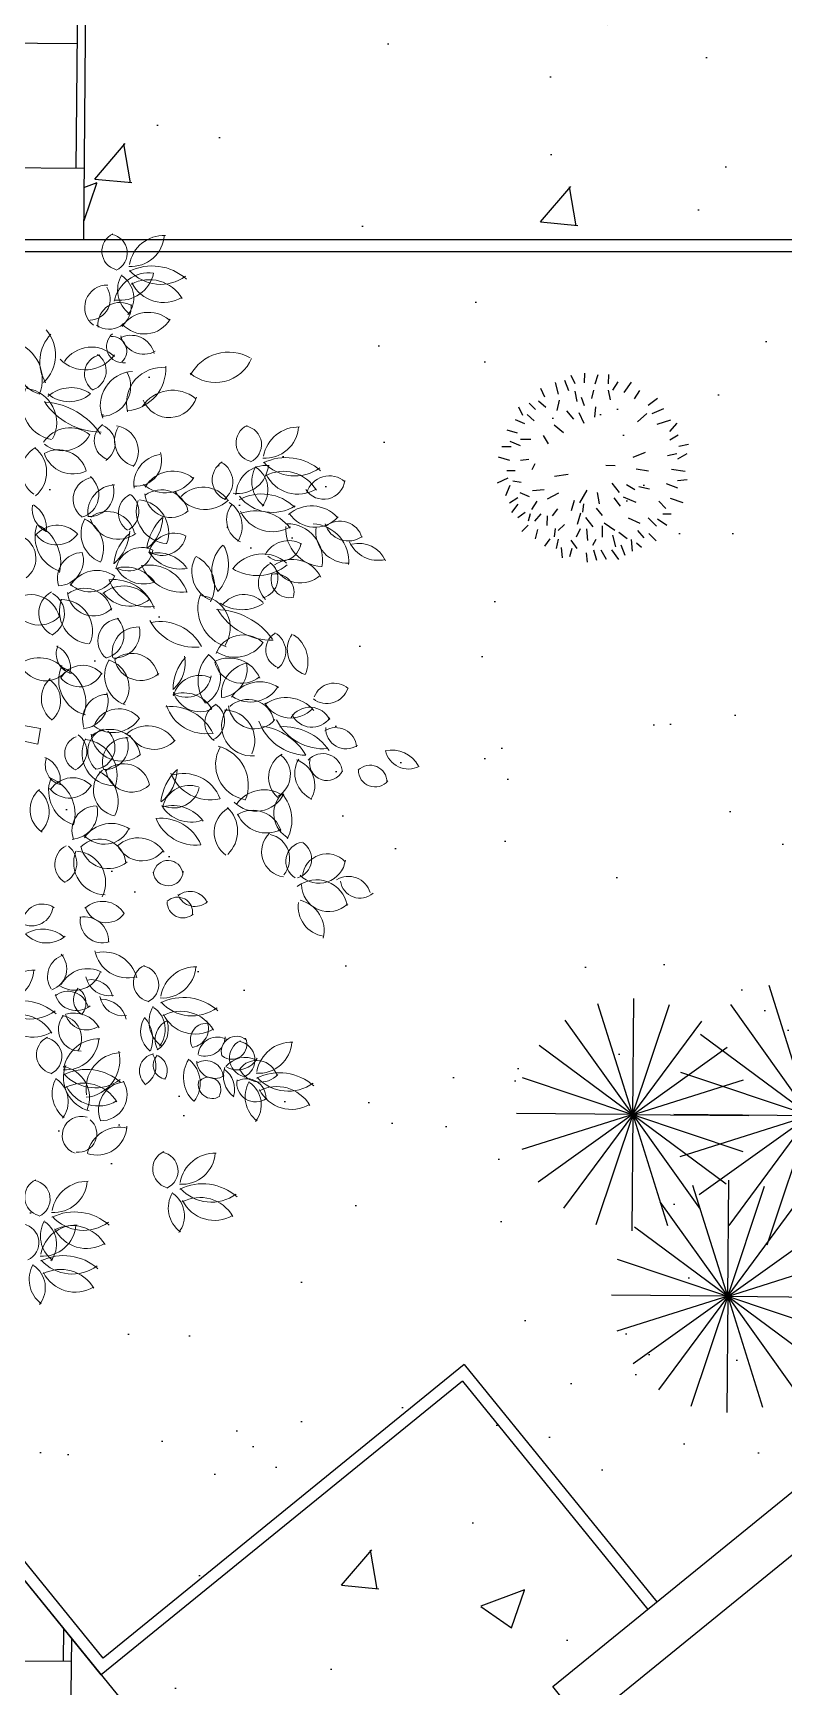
# Model space of a CAD drawing. Header units: millimetres. Extents: x 793 to 3159, y 750 to 2095.
# Drawn here: x 1237.74 to 1240.8, y 928.28 to 935.03 of the extents above; entities that cross this region are included whole.
import ezdxf

# ---------------------------------------------------------------- set-up
doc = ezdxf.new("R2010")
doc.units = ezdxf.units.MM
doc.linetypes.add('CENTER', pattern=[50.8, 31.75, -6.35, 6.35, -6.35])
doc.linetypes.add('CONTINUA', pattern=[0])
for name, color, linetype in [('A-MURO', 30, 'Continuous'), ('A-PISOS', 252, 'Continuous'), ('A-PROY', 252, 'Continuous'), ('A-VEGETACION', 65, 'Continuous'), ('POLIVALENTE$0$A-VEGETACION', 65, 'Continuous')]:
    doc.layers.add(name, color=color, linetype=linetype)
doc.layers.add('JUNTA DE AISLAMIENTO', color=7, linetype='Continuous', true_color=0x22d6dd)
doc.layers.add('JUNTA DE CONTROL', color=7, linetype='Continuous', true_color=0xf43e0b)
doc.styles.get("Standard").update_dxf_attribs({"font": 'arial.ttf'})
doc.linetypes.add('RAYACONTX', pattern='A,0.8,["X",Standard,S=0.08,R=0,X=0.025,Y=-0.04],0', length=0.8)
pattern_1 = [(38.034047, (-995.446, 276.85925), (-0.04112262, 0.97848569), [0, -0.77216, 0, -0.8636, 0, -0.8255]), (8.034047, (-995.446, 276.8592), (0.8856448, 1.4419677), [0, -0.41656, 0, -0.69596, 0, -0.2667]), (328.034047, (-996.0708, 276.8534), (1.58188923, 0.0176195), [0, -0.254, 0, -0.9144, 0, -1.1938]), (318.034047, (-996.0708, 276.8534), (1.5228908, 0.4600731), [0, -0.127, 0, -0.59944, 0, -0.6858])]
pattern_2 = [(50, (-2174.8441, -711.9263), (1.8218467, -0.1593909), [0.1905, -2.0955]), (355, (-2174.8441, -711.9263), (-0.3524342, 1.9105685), [0.1524, -1.6764058]), (100.451445, (-2174.6923, -711.9396), (1.4694125, 1.7511775), [0.1619001, -1.7809024]), (46.1842, (-2174.844, -711.4183), (2.7107904, -0.4204233), [0.28575, -3.14325]), (96.63556, (-2174.6182, -711.4533), (2.3740413, 2.4742612), [0.2428502, -2.671356]), (351.18415, (-2174.844, -711.4183), (2.3740413, 2.4742612), [0.2285997, -2.5145973]), (21, (-2174.5901, -711.5453), (1.5161439, -1.022652), [0.1905, -2.0955]), (326, (-2174.5901, -711.5453), (0.6180203, 1.8418797), [0.1524, -1.6764]), (71.451445, (-2174.4638, -711.6305), (2.1341642, 0.8192277), [0.1619001, -1.7808994]), (37.5, (-2174.8441, -711.9263), (0.03088603, 0.84555039), [0, -1.65608, 0, -1.7018, 0, -1.68275]), (7.5, (-2174.8441, -711.9263), (0.66819663, 1.00180575), [0, -0.97028, 0, -1.61798, 0, -0.64135]), (327.5, (-2175.4105, -711.9263), (1.35590595, -0.05728744), [0, -0.635, 0, -1.9812, 0, -2.6289]), (317.5, (-2175.6645, -711.9263), (1.4812918, 0.2542649), [0, -0.8255, 0, -1.31572, 0, -1.8669])]

# ---------------------------------------------------------------- blocks, each defined once
blk = doc.blocks.new('A$C15914C01')
at = {"layer": 'A-PISOS', "linetype": 'CONTINUA', "ltscale": 0.5}
h = blk.add_hatch(dxfattribs=at)
h.set_pattern_fill('AR-CONC', color=250, scale=0.01)
h.set_pattern_definition(pattern_2)
h.paths.add_polyline_path([(58.8168, -55.0099), (67.8168, -54.9319), (67.8168, -49.0608), (63.1867, -49.0607), (63.1868, -46.5117), (59.6118, -46.5116), (59.6117, -49.0616), (58.8168, -49.0616)])
h = blk.add_hatch(dxfattribs=at)
h.set_pattern_fill('AR-HBONE', color=250, scale=0.005, angle=45)
h.set_pattern_definition([(90, (-2174.8441, -711.9263), (-0.508, 0.508), [1.524, -0.508]), (180, (-2174.8441, -711.4183), (-0.508, 0.508), [1.524, -0.508])])
h.paths.add_polyline_path([(58.8168, -76.153), (58.395, -76.1608), (58.8168, -76.7013)])
h.paths.add_polyline_path([(58.8168, -73.153), (56.04, -73.1439), (58.395, -76.1608), (58.8168, -76.153)])
h.paths.add_polyline_path([(57.7825, -70.3922), (55.8168, -70.153), (55.8168, -72.8571), (56.04, -73.1439), (58.8168, -73.153), (58.8168, -71.7913)])
h.paths.add_polyline_path([(58.8168, -69.536), (58.8168, -67.153), (55.8168, -67.2682), (55.8168, -70.153), (57.7825, -70.3922)])
h.paths.add_polyline_path([(58.8168, -64.153), (55.8168, -64.153), (55.8168, -64.739), (57.0507, -66.2994), (55.8168, -67.2682), (58.8168, -67.153)])
h.paths.add_polyline_path([(58.8168, -60.7191), (56.679, -58.1343), (55.8168, -58.153), (55.8168, -61.153), (58.8168, -61.153)])
h.paths.add_polyline_path([(58.8168, -61.153), (55.8168, -61.153), (55.8168, -64.153), (58.8168, -64.153)])
h.paths.add_polyline_path([(58.8168, -52.153), (55.8168, -52.153), (55.8205, -55.0229), (58.8168, -55.0099)])
h.paths.add_polyline_path([(58.8168, -49.0615), (55.8168, -49.0615), (55.8168, -52.153), (58.8168, -52.153)])
h.paths.add_polyline_path([(56.679, -58.1343), (55.8168, -57.0918), (55.8168, -58.153)])
h = blk.add_hatch(dxfattribs=at)
h.set_pattern_fill('AR-CONC', color=250, scale=0.01)
h.set_pattern_definition(pattern_2)
h.paths.add_polyline_path([(58.8168, -69.536), (63.147, -65.9547), (59.7054, -61.7935), (61.1695, -60.5825), (60.4047, -59.6578), (58.9406, -60.8688), (58.8168, -60.7191)])
h.paths.add_polyline_path([(61.8247, -79.6084), (59.9396, -78.1399), (58.8187, -76.7013), (58.8168, -71.7002), (61.7103, -75.7055), (61.8135, -75.7842)])
at = {"layer": 'A-PISOS', "color": 250, "linetype": 'CONTINUA', "ltscale": 0.5}
for p, q in [((58.8168, -49.0616), (58.8168, -55.0099)), ((58.8168, -60.7191), (58.8168, -69.536))]:
    blk.add_line(p, q, dxfattribs=at)
blk = doc.blocks.new('XR-CONJUNTO$0$A$C458D45B7')
at = {"lineweight": 0, "extrusion": (-2.43104e-07, -5.45806e-06, 1)}
blk.add_lwpolyline([(0.1057, -1.746), (0.1681, -1.7494, -0.110183), (-0.0866, -0.95, -0.110183), (0.0225, -0.1181, 0.069274), (0.0548, -0.1083, -0.159056), (0.3751, -0.5382), (0.4313, -0.5098), (0.2694, -0.2414), (0.6188, -0.3643), (0.5483, -0.2962, -0.129481), (0.1024, -0.068, 0.184379), (0.1254, 0.0127), (0.8832, -0.1415), (0.8943, -0.0784), (0.1156, 0.0518, -0.487233), (0.1075, 0.0667, -0.157099), (0.4909, 0.4325), (0.4557, 0.4846), (0.2096, 0.2904), (0.2879, 0.6525), (0.2292, 0.5741, -0.1274), (0.063, 0.1098, -1.508538), (0.0487, 0.1166), (-0.0409, 1.3604), (-0.1014, 1.2588), (-0.0393, 0.4627, -0.187108), (-0.3498, 1.1361), (-0.3949, 1.1174), (-0.3356, 0.7801), (-0.586, 0.9428), (-0.6161, 0.9071, -0.222061), (-0.0345, 0.1193), (-0.0367, 0.1218), (-0.9935, 0.563), (-0.9683, 0.4373, -0.148996), (-0.7862, 0.3977), (-0.1177, 0.0214, -0.61159), (-0.1188, -0.006, -0.101655), (-1.381, -0.3864), (-1.4565, -0.4291), (-0.657, -0.3716, -0.12496), (-1.5382, -0.8654), (-1.5037, -0.924), (-0.968, -0.7054), (-1.2263, -1.1913), (-1.1801, -1.2004, -0.176723), (-0.0978, -0.0662, 0.164875), (-0.0374, -0.112, -0.122319), (-0.6656, -1.3725), (-0.6394, -1.3961), (-0.165, -0.7555, -0.101541), (-0.347, -1.7346), (-0.3067, -1.749), (-0.1198, -1.2235), (0.1057, -1.746)], format="xyb", close=True, dxfattribs=at)
at = {"lineweight": 0, "extrusion": (2.43104e-07, 5.45806e-06, -1)}
for centre, major_axis, start_param, end_param in [((1.2047, 1.8735), (0.0578, 0.0526, 0), 2.569534, 5.006064), ((1.153, 1.8655), (0.0521, -0.0572, 0), 4.051015, 6.582941), ((1.245, 1.9477), (0.0917, -0.1007, 0), -0.777492, 0.800951), ((1.3822, 1.7948), (0.0977, -0.1073, 0), 2.477681, 3.902549), ((1.3334, 1.6034), (0.156, 0.1421, 0), 4.983233, 6.17178), ((1.3151, 1.7162), (0.0909, 0.0828, 0), 2.943806, 4.400315), ((1.3213, 1.6411), (0.1073, 0.0977, 0), 4.075394, 5.568293), ((1.2007, 1.813), (0.1037, 0.0945, 0), 0.93843, 2.439379), ((1.1485, 1.6818), (0.0813, 0.074, 0), 6.042078, 7.680112), ((1.3664, 1.9112), (0.1269, 0.1155, 0), 1.666781, 3.133707), ((1.3223, 1.6016), (0.1055, -0.1158, 0), 3.38331, 4.908592), ((1.1499, 1.643), (0.0617, -0.0677, 0), 1.384738, 3.90545), ((1.0761, 1.677), (0.064, 0.0583, 0), 0.142939, 2.254521), ((1.3796, 1.8101), (0.0974, -0.107, 0), 0.190237, 1.841773), ((1.1583, 1.6449), (0.0609, -0.0669, 0), -0.950418, 1.336182), ((1.2034, 1.5741), (0.0607, -0.0666, 0), 2.180672, 4.465833), ((1.3207, 1.4939), (0.0968, 0.0882, 0), 4.468963, 6.135104), ((1.3021, 1.6577), (0.0817, -0.0897, 0), -0.311589, 1.576583), ((0.7305, 1.3462), (0.1061, -0.1165, 0), 4.17789, 5.832144), ((0.9098, 1.4071), (0.0922, 0.084, 0), 2.564354, 4.581363), ((1.0445, 1.4197), (0.1124, -0.1235, 0), 1.763492, 3.048606), ((0.7863, 1.4466), (0.1042, -0.1145, 0), -1.558089, -0.023624), ((1.2163, 1.4846), (0.0497, 0.0453, 0), 2.154095, 4.761131), ((1.1728, 1.4657), (0.0436, 0.0397, 0), 5.34712, 7.859851), ((1.25, 1.4337), (0.0652, -0.0716, 0), 3.353873, 5.207545), ((1.3013, 1.5509), (0.0718, 0.0654, 0), 1.80201, 3.64249), ((1.0623, 1.533), (0.1074, 0.0978, 0), 1.343784, 3.09522), ((1.0885, 1.3478), (0.0896, -0.0984, 0), 2.894701, 4.651743), ((1.1401, 1.3718), (0.0592, 0.0539, 0), 2.883799, 5.216128), ((1.0667, 1.3837), (0.0606, 0.0551, 0), 6.049447, 8.223314), ((1.5934, 1.501), (0.1183, 0.1077, 0), 1.123877, 3.002143), ((1.6493, 1.2899), (0.1299, 0.1183, 0), 4.360495, 5.965464), ((1.264, 1.2447), (0.093, -0.1021, 0), 1.914643, 3.826952), ((1.1267, 1.3204), (0.0823, -0.0904, 0), -1.350697, 0.677345), ((1.3773, 1.2548), (0.1071, 0.0976, 0), 3.627143, 5.564226), ((1.2205, 1.3933), (0.1266, 0.1153, 0), 0.666936, 2.208248), ((0.9544, 1.2463), (0.1089, 0.0991, 0), 2.493376, 4.396862), ((0.8083, 1.1701), (0.0944, -0.1037, 0), 4.007914, 5.933263), ((1.0067, 1.1728), (0.1048, 0.0954, 0), 4.716479, 6.042626), ((0.9976, 1.3915), (0.0994, 0.0906, 0), 1.606077, 3.000648), ((1.4218, 1.1595), (0.1096, 0.0998, 0), 4.447218, 6.124093), ((1.126, 1.4092), (0.1849, -0.2031, 0), 0.724844, 1.720325), ((0.8824, 0.9572), (0.2007, -0.2203, 0), 3.951237, 4.849497), ((1.4067, 1.3114), (0.0854, 0.0778, 0), 1.013458, 3.478607), ((1.0044, 1.0208), (0.0958, 0.0872, 0), 4.447811, 6.117663), ((1.1831, 1.0996), (0.0543, -0.0596, 0), 1.053155, 3.251216), ((1.1076, 1.0867), (0.0591, 0.0538, 0), 5.835663, 8.030113), ((1.2949, 1.1015), (0.0809, 0.0737, 0), 2.615368, 4.390992), ((1.1796, 1.057), (0.0767, 0.0698, 0), 5.582465, 7.669786), ((1.7599, 1.0963), (0.0578, 0.0526, 0), 2.569534, 5.006064), ((1.7082, 1.0883), (0.0521, -0.0572, 0), 4.051015, 6.582941), ((1.8002, 1.1705), (0.0917, -0.1007, 0), -0.777492, 0.800951), ((1.9374, 1.0176), (0.0977, -0.1073, 0), 2.477681, 3.902549), ((0.9742, 1.1809), (0.0917, 0.0835, 0), 1.215767, 2.960129), ((0.9191, 0.9718), (0.0753, -0.0827, 0), 1.313815, 3.349576), ((0.7825, 0.9675), (0.0853, -0.0936, 0), 4.544935, 6.312543), ((0.9566, 0.9403), (0.0806, -0.0885, 0), 3.370813, 5.157583), ((1.0156, 1.0868), (0.0921, 0.0838, 0), 1.841381, 3.51856), ((1.3902, 0.9219), (0.092, 0.0838, 0), 3.755875, 5.297094), ((1.2736, 1.0193), (0.0776, 0.0706, 0), 0.406359, 2.386168), ((1.672, 0.944), (0.0638, 0.0581, 0), 2.666489, 4.89175), ((1.5789, 0.9353), (0.0672, 0.0612, 0), 5.948182, 7.930883), ((1.8885, 0.8262), (0.156, 0.1421, 0), 4.983233, 6.17178), ((1.9216, 1.134), (0.1269, 0.1155, 0), 1.666781, 3.133707), ((1.1085, 0.8596), (0.0605, -0.0665, 0), 1.397227, 3.718561), ((1.0273, 0.8777), (0.0708, 0.0645, 0), 6.13543, 8.311571), ((1.3947, 1.027), (0.0932, -0.1024, 0), -0.25807, 1.453854), ((1.4262, 0.848), (0.0876, -0.0961, 0), 2.814409, 4.565511), ((1.6894, 1.0137), (0.0927, 0.0844, 0), 0.799218, 2.447222), ((1.8061, 0.8808), (0.0831, -0.0913, 0), 2.334246, 3.973514), ((1.8703, 0.939), (0.0909, 0.0828, 0), 2.943806, 4.400315), ((1.7037, 0.9046), (0.0813, 0.074, 0), 6.042078, 7.680112), ((1.8775, 0.8244), (0.1055, -0.1158, 0), 3.38331, 4.908592), ((1.9348, 1.0329), (0.0974, -0.107, 0), 0.190237, 1.841773), ((2.0405, 0.9558), (0.0587, -0.0645, 0), -0.724942, 1.726058), ((2.0648, 0.8685), (0.071, 0.0646, 0), 4.151426, 6.168286), ((1.1927, 0.8056), (0.0766, -0.0842, 0), 2.169655, 3.836341), ((1.083, 0.891), (0.0687, -0.0755, 0), -1.14803, 0.774852), ((1.2873, 0.805), (0.0618, 0.0563, 0), 2.887633, 4.992149), ((1.1995, 0.8106), (0.0592, -0.065, 0), 4.536575, 6.457466), ((1.4175, 0.8946), (0.0717, -0.0787, 0), 0.005641, 2.204362), ((1.3802, 0.7905), (0.0819, 0.0746, 0), 4.800278, 6.787688), ((1.5569, 0.9599), (0.1017, 0.0926, 0), 1.53285, 3.394624), ((1.5489, 0.7897), (0.0916, 0.0834, 0), 4.639012, 6.391459), ((1.7909, 0.6955), (0.1422, 0.1295, 0), 4.938646, 6.213219), ((0.9534, 0.8183), (0.0686, -0.0753, 0), 1.181124, 2.464126), ((0.8007, 0.7407), (0.0738, -0.081, 0), 4.41164, 5.590802), ((1.1603, 0.6968), (0.0837, 0.0762, 0), 4.801306, 6.789719), ((1.4108, 0.8151), (0.0902, -0.0991, 0), 0.806193, 2.626396), ((1.2759, 0.7256), (0.0902, -0.0991, 0), 3.977608, 5.798449), ((1.7473, 0.7824), (0.0749, 0.0682, 0), 2.758287, 4.551845), ((1.5937, 0.7543), (0.0858, 0.0782, 0), 6.016735, 7.583178), ((1.8321, 0.9856), (0.1277, 0.1163, 0), 1.736283, 3.202468), ((1.7659, 0.6448), (0.1288, 0.1173, 0), 5.061729, 6.377885), ((1.8322, 0.877), (0.0963, -0.1058, 0), 0.185746, 1.870263), ((1.9932, 0.6983), (0.0961, -0.1055, 0), 3.150996, 4.716777), ((1.0128, 0.7058), (0.1097, 0.0999, 0), 2.621006, 4.188153), ((0.9555, 0.6379), (0.0846, 0.077, 0), 4.543425, 6.229143), ((0.7976, 0.5988), (0.1163, -0.1277, 0), 4.342379, 5.681106), ((1.1767, 0.7201), (0.084, -0.0923, 0), 1.118017, 2.804838), ((1.0123, 0.6583), (0.089, -0.0977, 0), 4.294454, 5.876201), ((1.2035, 0.8172), (0.0808, -0.0887, 0), 0.092923, 1.977664), ((1.541, 0.6301), (0.1501, -0.1649, 0), 2.46149, 3.089068), ((1.2241, 0.7888), (0.1083, -0.1189, 0), -0.839842, 0.076229), ((2.0436, 0.7493), (0.1051, -0.1154, 0), 0.784975, 2.34939), ((1.895, 0.6229), (0.1068, 0.0972, 0), 5.428094, 7.228134), ((2.0064, 0.8809), (0.0937, 0.0854, 0), 1.46165, 3.280739), ((1.9916, 0.6138), (0.1043, -0.1145, 0), 3.932876, 5.51985), ((2.1397, 0.7382), (0.0871, -0.0957, 0), 0.673365, 2.436248), ((2.1421, 0.7965), (0.0656, -0.072, 0), 0.099805, 2.010463), ((2.1109, 0.6877), (0.0621, -0.0682, 0), 3.181514, 5.162167), ((0.7697, 0.6152), (0.0667, -0.0732, 0), 4.451717, 6.378593), ((0.9514, 0.7771), (0.0779, 0.0709, 0), 1.330154, 3.178298), ((1.3643, 0.5848), (0.1194, -0.1311, 0), 2.37923, 3.193648), ((1.061, 0.7395), (0.128, -0.1405, 0), -0.784182, 0.00199), ((1.4333, 0.6173), (0.0792, 0.0721, 0), 4.133492, 5.913453), ((1.3835, 0.7314), (0.0727, 0.0663, 0), 0.919137, 2.878591), ((1.7353, 0.573), (0.0996, -0.1093, 0), 1.696285, 3.096425), ((1.4938, 0.597), (0.1088, -0.1195, 0), -1.343022, -0.102244), ((1.9006, 0.5896), (0.0803, 0.0731, 0), 4.360409, 5.96059), ((1.8685, 0.697), (0.0551, -0.0606, 0), -0.732342, 1.438682), ((2.2645, 0.7491), (0.086, -0.0945, 0), 0.49687, 1.882198), ((2.1878, 0.572), (0.0873, 0.0795, 0), 5.195254, 6.607348), ((1.0619, 0.538), (0.0771, 0.0702, 0), 3.578431, 5.411906), ((0.9566, 0.6106), (0.0784, 0.0714, 0), 0.436241, 2.259906), ((1.3008, 0.5586), (0.0784, 0.0714, 0), 4.101275, 5.885898), ((1.2466, 0.6694), (0.0679, -0.0745, 0), -0.680065, 1.231452), ((1.4562, 0.728), (0.1107, 0.1008, 0), 2.096157, 3.293233), ((1.3665, 0.4977), (0.0986, -0.1083, 0), 3.64898, 4.819134), ((1.632, 0.5695), (0.0934, 0.085, 0), 2.670249, 4.371423), ((1.466, 0.5092), (0.0985, 0.0897, 0), 5.897661, 7.518178), ((1.7945, 0.4948), (0.1, -0.1098, 0), 2.927447, 4.595886), ((1.7767, 0.5428), (0.0601, 0.0547, 0), 6.07195, 8.333963), ((1.9175, 0.4935), (0.0864, -0.0949, 0), 3.269555, 4.993185), ((1.088, 0.5957), (0.0844, 0.0768, 0), 1.169358, 3.071745), ((1.1197, 0.4426), (0.0853, -0.0936, 0), 2.842397, 4.486074), ((1.1863, 0.3544), (0.1203, -0.1321, 0), 3.77634, 5.096511), ((1.2348, 0.4358), (0.1098, 0.1, 0), 5.169368, 6.378412), ((1.3079, 0.64), (0.0836, -0.0918, 0), 0.349385, 1.792287), ((1.464, 0.6612), (0.1312, 0.1195, 0), 2.177072, 3.48534), ((1.3334, 0.431), (0.1199, 0.1092, 0), 5.273956, 6.694812), ((1.7713, 0.7471), (0.1424, 0.1297, 0), 1.613061, 2.85523), ((1.8678, 0.5245), (0.0662, 0.0603, 0), 3.038614, 4.984341), ((1.9049, 0.5403), (0.0506, -0.0555, 0), 0.487336, 2.659089), ((1.8486, 0.4869), (0.0508, -0.0558, 0), 3.712422, 5.67171), ((1.949, 0.6437), (0.0794, -0.0872, 0), -0.015353, 1.86175), ((0.8499, 0.3477), (0.0893, 0.0814, 0), 4.677287, 6.768745), ((0.9807, 0.3937), (0.0663, -0.0728, 0), 1.151836, 3.380423), ((0.8908, 0.3895), (0.0716, 0.0652, 0), 5.958243, 8.074739), ((1.1049, 0.4906), (0.0793, 0.0722, 0), 1.533613, 3.760744), ((1.0697, 0.3839), (0.0756, -0.083, 0), 3.217275, 5.232157), ((1.2286, 0.3762), (0.0968, 0.0882, 0), 4.743456, 6.397223), ((1.2521, 0.5565), (0.0977, 0.089, 0), 1.621032, 3.240103), ((1.3275, 0.5924), (0.1258, 0.1146, 0), 2.147165, 3.513976), ((1.6951, 0.4196), (0.1098, -0.1206, 0), 1.02251, 2.655312), ((1.7204, 0.3656), (0.0819, 0.0746, 0), 4.52524, 6.227149), ((0.8831, 0.4602), (0.0782, -0.0859, 0), -0.072116, 2.100473), ((1.1017, 0.4035), (0.0999, 0.091, 0), 2.417589, 4.240237), ((0.975, 0.3218), (0.0943, 0.0859, 0), 5.432363, 7.442825), ((1.5334, 0.3392), (0.0887, -0.0974, 0), 3.932198, 6.037993), ((1.6034, 0.1235), (0.2151, 0.1959, 0), 5.465833, 6.388216), ((1.8324, 0.5474), (0.1895, 0.1725, 0), 2.274403, 3.341796), ((1.7114, 0.5766), (0.1199, 0.1092, 0), 1.728261, 2.878998), ((1.2161, 0.2832), (0.0673, 0.0612, 0), 2.962339, 5.371728), ((1.1335, 0.306), (0.0721, 0.0656, 0), 6.233027, 8.310845), ((1.2881, 0.2359), (0.0702, -0.0771, 0), 2.086658, 3.920651), ((1.193, 0.3155), (0.0695, -0.0763, 0), -1.080273, 0.780013), ((1.5187, 0.4684), (0.1407, -0.1545, 0), 0.640677, 1.802056), ((1.3814, 0.1749), (0.139, 0.1266, 0), 5.240357, 6.537285), ((1.7193, 0.1934), (0.0877, 0.0798, 0), 4.231785, 6.165473), ((1.6841, 0.3589), (0.1027, 0.0935, 0), 1.321927, 2.871663), ((1.8882, 0.2529), (0.0574, 0.0522, 0), 2.659984, 4.886166), ((1.8046, 0.2444), (0.0651, 0.0593, 0), 5.956365, 7.910978), ((2.0071, 0.2546), (0.073, -0.0801, 0), 1.067899, 2.92199), ((1.8529, 0.2045), (0.0881, -0.0968, 0), 4.451396, 5.845093), ((0.8875, 0.0763), (0.0906, -0.0995, 0), 3.208281, 4.799812), ((1.0376, 0.2277), (0.061, 0.0555, 0), 2.56328, 4.27584), ((0.9174, 0.1696), (0.0717, 0.0653, 0), 5.868543, 7.246202), ((1.2777, 0.1403), (0.0836, -0.0918, 0), 1.05786, 2.852332), ((1.1395, 0.0928), (0.0847, 0.0772, 0), 5.715564, 7.653398), ((1.2653, 0.1224), (0.081, 0.0738, 0), 4.745986, 6.818095), ((1.3006, 0.2313), (0.081, 0.0737, 0), 1.566682, 3.632794), ((1.6198, 0.0907), (0.1252, -0.1375, 0), 2.280882, 3.058707), ((1.3423, 0.1923), (0.1035, 0.0943, 0), 0.520555, 1.572296), ((1.6872, 0.1238), (0.1023, -0.1123, 0), 1.657783, 3.088171), ((1.5085, 0.1335), (0.0877, 0.0799, 0), 6.067834, 8.045041), ((1.6639, 0.0822), (0.0907, -0.0996, 0), 3.428976, 5.043905), ((0.9113, 0.2286), (0.0826, 0.0753, 0), 1.505724, 3.50646), ((1.114, 0.1223), (0.1092, 0.0994, 0), 2.564545, 4.284212), ((0.9211, 0.028), (0.116, 0.1056, 0), 5.777895, 7.358046), ((1.0515, 0.1937), (0.0742, 0.0675, 0), 1.202907, 3.195018), ((1.0653, 0.0787), (0.0761, 0.0693, 0), 4.390858, 6.307193), ((1.4867, 0.1575), (0.0691, -0.0759, 0), -0.69434, 1.265921), ((1.5428, 0.035), (0.074, -0.0812, 0), 2.549086, 4.298299), ((1.7132, 0.227), (0.076, -0.0835, 0), 0.028742, 2.061808), ((1.7609, 0.0696), (0.0958, 0.0873, 0), 3.773279, 5.238917), ((1.6186, 0.1711), (0.0865, 0.0788, 0), 0.496987, 2.185336), ((1.0061, 0.0455), (0.0741, -0.0813, 0), 1.382971, 3.131901), ((0.8706, 0.0349), (0.0772, 0.0703, 0), 6.063501, 7.880105), ((1.0551, 0.0354), (0.0842, 0.0767, 0), 0.426936, 2.193481), ((1.4792, -0.0603), (0.0897, -0.0984, 0), 3.52824, 4.904396), ((1.5428, 0.1079), (0.0824, 0.0751, 0), 1.848943, 3.581152), ((1.7894, -0.0171), (0.0929, -0.102, 0), 2.877066, 4.459805), ((1.7491, 0.1705), (0.0979, 0.0892, 0), 1.28174, 2.88803), ((1.8968, -0.0911), (0.1001, -0.1099, 0), 3.256708, 4.738799), ((2.0615, 0.1253), (0.061, -0.0669, 0), -0.518451, 1.382328), ((2.0917, 0.0318), (0.0638, 0.0581, 0), 4.23997, 6.17382), ((1.1683, -0.0388), (0.076, 0.0692, 0), 3.547046, 5.406033), ((1.2143, -0.1026), (0.0802, 0.073, 0), 4.235733, 6.327879), ((1.4251, -0.1752), (0.1293, -0.1419, 0), 3.772047, 5.013684), ((1.5677, 0.0768), (0.1144, -0.1256, 0), 0.568993, 1.974998), ((1.6504, -0.0484), (0.0635, 0.0578, 0), 2.884053, 4.963442), ((1.5628, -0.042), (0.0613, 0.0558, 0), 6.014393, 8.125504), ((1.757, -0.0586), (0.0915, 0.0833, 0), 2.215722, 4.462887), ((1.645, -0.1202), (0.0839, -0.0921, 0), 3.876593, 5.891738), ((1.7677, 0.0361), (0.0726, -0.0797, 0), -0.136696, 2.171298), ((1.7409, -0.0601), (0.0804, 0.0732, 0), 4.693667, 6.792912), ((1.9147, 0.0973), (0.0829, -0.091, 0), -0.068111, 1.76351), ((1.9938, -0.0721), (0.0613, -0.0673, 0), 2.873091, 4.978991), ((1.1895, 0.0349), (0.0855, -0.0939, 0), -0.278734, 1.37918), ((1.3332, -0.1909), (0.0947, 0.0862, 0), 4.69751, 6.460587), ((1.9848, 0.0357), (0.1576, 0.1435, 0), 2.336955, 3.515873), ((1.7667, -0.306), (0.1835, 0.1671, 0), 5.585592, 6.477293), ((2.0481, 0.0637), (0.144, -0.1582, 0), 0.643081, 1.840023), ((1.8872, -0.2906), (0.1545, -0.1697, 0), 3.813215, 4.826803), ((2.0017, 0.0257), (0.0654, 0.0596, 0), 1.333269, 3.450252), ((2.1007, -0.148), (0.0571, -0.0627, 0), 3.314505, 5.359234), ((2.1423, -0.0658), (0.062, 0.0565, 0), 1.726458, 3.911006), ((1.067, -0.178), (0.0541, 0.0492, 0), 2.68322, 5.063205), ((1.0009, -0.1711), (0.0613, 0.0558, 0), 6.051792, 8.118656), ((1.1962, -0.1774), (0.0971, 0.0884, 0), 2.300818, 4.341939), ((1.0615, -0.2672), (0.099, -0.1087, 0), 3.994279, 5.774751), ((1.1835, -0.1681), (0.0708, 0.0645, 0), 2.999749, 5.104731), ((1.2249, -0.0831), (0.0927, 0.0845, 0), 1.629632, 3.754582), ((1.1794, -0.2041), (0.0843, -0.0926, 0), 3.23424, 5.252568), ((1.1094, -0.1535), (0.0662, 0.0602, 0), 6.175407, 8.492855), ((1.2458, -0.2104), (0.0657, -0.0721, 0), 1.984045, 3.950075), ((1.1573, -0.1474), (0.0709, 0.0646, 0), 0.342552, 2.363011), ((1.3583, -0.0424), (0.0861, 0.0784, 0), 1.479157, 3.339545), ((0.9981, -0.226), (0.0616, 0.0561, 0), 2.469047, 4.222675), ((0.879, -0.2881), (0.0659, -0.0723, 0), 4.22568, 5.634213), ((1.756, -0.2172), (0.098, -0.1076, 0), 0.919855, 2.815011), ((1.5813, -0.3024), (0.11, -0.1208, 0), 4.122007, 5.830458), ((1.937, -0.2675), (0.0737, -0.081, 0), 1.444926, 3.346793), ((1.8155, -0.2583), (0.0678, -0.0744, 0), 4.55223, 6.483797), ((2.0486, -0.25), (0.077, -0.0845, 0), 1.131384, 2.832042), ((1.9072, -0.3001), (0.0807, 0.0735, 0), 5.75833, 7.572133), ((2.0484, -0.2506), (0.0543, -0.0596, 0), 3.040318, 5.351056), ((2.0653, -0.2087), (0.0478, -0.0525, 0), -0.381889, 2.519007), ((2.3304, -0.2743), (0.0822, -0.0902, 0), 3.645066, 4.967734), ((2.3965, -0.1345), (0.0702, 0.0639, 0), 1.816329, 3.659053), ((1.2195, -0.3259), (0.0723, -0.0794, 0), 0.935119, 3.152125), ((1.0826, -0.3727), (0.0884, -0.0971, 0), 4.292569, 5.905348), ((1.2355, -0.3272), (0.0729, -0.0801, 0), 3.111573, 5.233329), ((1.2669, -0.2279), (0.0717, -0.0788, 0), -0.017107, 2.169928), ((1.6019, -0.3954), (0.1448, -0.159, 0), 2.421865, 3.100606), ((1.2829, -0.2402), (0.1147, -0.1259, 0), -0.838067, 0.064627), ((1.5888, -0.1889), (0.1289, 0.1174, 0), 2.079872, 3.486061), ((1.4803, -0.4172), (0.1086, -0.1192, 0), 3.550023, 5.077952), ((2.2618, -0.2355), (0.046, -0.0505, 0), -0.150233, 2.313194), ((2.2418, -0.2842), (0.0509, 0.0463, 0), 4.671369, 7.019502), ((0.9635, -0.4091), (0.0736, -0.0808, 0), 1.306379, 3.162265), ((0.8195, -0.4188), (0.0834, 0.076, 0), 6.107054, 7.814598), ((1.075, -0.3301), (0.098, -0.1076, 0), 1.026297, 2.64588), ((1.0138, -0.2583), (0.0759, 0.0691, 0), 1.246349, 3.209663), ((0.882, -0.4268), (0.1053, -0.1156, 0), 4.242804, 5.729802), ((1.0276, -0.3853), (0.0795, 0.0724, 0), 4.458357, 6.248414), ((1.5045, -0.4148), (0.0815, 0.0742, 0), 4.139575, 5.785791), ((1.4394, -0.2899), (0.0724, -0.0795, 0), -0.621746, 1.129501), ((1.776, -0.2819), (0.0847, -0.093, 0), -0.387081, 1.524271), ((1.8109, -0.4569), (0.1015, 0.0924, 0), 4.472501, 6.03354), ((1.9638, -0.4153), (0.0768, -0.0843, 0), 1.231448, 3.066665), ((1.7614, -0.4437), (0.1203, 0.1096, 0), 6.282223, 7.50516), ((1.1263, -0.4919), (0.074, 0.0674, 0), 3.497373, 5.431261), ((1.0172, -0.4171), (0.0834, 0.0759, 0), 0.522201, 2.222682), ((1.5107, -0.3149), (0.1032, 0.094, 0), 1.972829, 3.329136), ((1.4379, -0.5406), (0.1132, 0.1031, 0), 5.178593, 6.391981), ((1.7212, -0.4945), (0.0844, 0.0769, 0), 2.921424, 4.898357), ((1.5708, -0.4908), (0.0887, -0.0974, 0), 4.624499, 6.245935), ((1.7652, -0.5238), (0.0809, -0.0889, 0), 3.304004, 5.142297), ((1.1878, -0.5954), (0.0893, -0.098, 0), 2.893248, 4.484243), ((1.3911, -0.6161), (0.1186, -0.1303, 0), 3.751224, 5.04893), ((1.5298, -0.374), (0.1172, -0.1286, 0), 0.608217, 1.916874), ((1.819, -0.3683), (0.0943, 0.0859, 0), 1.81204, 3.465097), ((1.1406, -0.6349), (0.0726, -0.0797, 0), 3.097635, 5.344847), ((1.1577, -0.4355), (0.0757, -0.0832, 0), -0.410198, 1.564219), ((1.2984, -0.6458), (0.0925, 0.0842, 0), 4.69803, 6.451656), ((1.9055, -0.5708), (0.0701, -0.077, 0), 0.868385, 3.107628), ((1.8147, -0.6013), (0.0684, -0.0752, 0), 4.086493, 6.142639), ((1.9797, -0.6098), (0.0531, -0.0583, 0), 1.27183, 3.717815), ((1.9253, -0.6015), (0.0597, 0.0543, 0), 6.025032, 8.287942), ((1.0432, -0.6316), (0.0635, 0.0578, 0), 2.828355, 4.970388), ((0.9604, -0.6267), (0.0642, 0.0584, 0), 6.104573, 8.123386), ((1.166, -0.6234), (0.0885, -0.0972, 0), 0.750634, 2.670163), ((1.0384, -0.705), (0.0858, -0.0942, 0), 3.951231, 5.923783), ((1.1762, -0.5315), (0.0858, 0.0782, 0), 1.595626, 3.656981), ((1.3126, -0.5044), (0.0742, -0.0815, 0), -0.185563, 1.859253), ((2.0365, -0.5907), (0.0801, 0.073, 0), 0.865837, 3.095513), ((2.0694, -0.6791), (0.0677, -0.0743, 0), 2.389715, 4.70032), ((1.4206, -0.6545), (0.045, 0.041, 0), 0.745147, 3.783208), ((1.4206, -0.6724), (0.0447, 0.0407, 0), 4.046495, 6.887858), ((2.1578, -0.7629), (0.0624, -0.0685, 0), 3.315824, 5.152296), ((1.5113, -0.8135), (0.0514, -0.0565, 0), 3.212513, 5.011871), ((2.0285, -0.812), (0.0854, -0.0937, 0), 3.194354, 5.266214), ((2.0764, -0.7036), (0.0819, 0.0746, 0), 1.519596, 3.869397), ((2.2045, -0.6777), (0.0544, -0.0598, 0), 0.009364, 2.152356), ((0.8645, -0.7958), (0.0594, -0.0652, 0), -0.726496, 1.218619), ((0.9098, -0.8788), (0.0568, -0.0624, 0), 2.393253, 4.474922), ((1.1541, -0.8854), (0.077, 0.0701, 0), 4.690567, 6.465808), ((1.1694, -0.7784), (0.0664, 0.0605, 0), 1.357884, 3.565082), ((1.4824, -0.7811), (0.0478, 0.0435, 0), 1.591957, 3.894), ((1.4605, -0.8232), (0.0416, -0.0457, 0), 3.128591, 5.60002), ((1.5314, -0.724), (0.0552, 0.0503, 0), 1.558302, 3.521751), ((2.0741, -0.7951), (0.0813, -0.0893, 0), 0.876257, 2.452635), ((1.9318, -0.8938), (0.0862, -0.0947, 0), 4.111917, 5.679083), ((1.1537, -0.8603), (0.061, -0.0669, 0), 0.413196, 2.457667), ((1.0811, -0.944), (0.073, 0.0665, 0), 5.248983, 7.046658), ((0.926, -0.8367), (0.0863, 0.0786, 0), 1.589818, 3.127586), ((0.9106, -1.0346), (0.0926, -0.1017, 0), 3.353254, 4.564957), ((1.0253, -1.0902), (0.069, 0.0628, 0), 3.308647, 5.138973), ((0.9205, -1.0592), (0.0664, 0.0605, 0), 6.277686, 8.249253), ((1.2581, -0.957), (0.1004, 0.0914, 0), 2.033796, 3.688076), ((1.1614, -1.1268), (0.103, 0.0938, 0), 5.235197, 6.77359), ((0.7405, -1.0565), (0.0917, -0.1007, 0), -0.777492, 0.800951), ((0.8777, -1.2094), (0.0977, -0.1073, 0), 2.477681, 3.902549), ((1.0421, -1.0332), (0.0826, 0.0753, 0), 1.048711, 2.866113), ((1.0967, -1.1776), (0.0894, 0.0814, 0), 4.357835, 5.930551), ((1.3608, -1.1116), (0.0578, 0.0526, 0), 2.569534, 5.006064), ((1.3091, -1.1196), (0.0521, -0.0572, 0), 4.051015, 6.582941), ((1.4011, -1.0374), (0.0917, -0.1007, 0), -0.777492, 0.800951), ((1.5383, -1.1903), (0.0977, -0.1073, 0), 2.477681, 3.902549), ((1.0176, -1.2329), (0.0616, 0.0561, 0), 4.748267, 6.798588), ((1.1075, -1.1835), (0.0461, -0.0506, 0), 1.181961, 3.053836), ((1.019, -1.1975), (0.0479, -0.0526, 0), 4.531679, 6.114111), ((1.1846, -1.0688), (0.0724, 0.066, 0), 2.126203, 3.662822), ((1.1126, -1.19), (0.0655, 0.0597, 0), 5.242094, 6.774017), ((0.8289, -1.4008), (0.156, 0.1421, 0), 4.983233, 6.17178), ((0.862, -1.093), (0.1269, 0.1155, 0), 1.666781, 3.133707), ((1.0502, -1.1398), (0.0656, 0.0598, 0), 1.617108, 3.605764), ((1.242, -1.15), (0.0725, 0.066, 0), 2.164318, 3.678188), ((1.1553, -1.2826), (0.0683, -0.075, 0), 3.854023, 5.240722), ((1.4712, -1.2689), (0.0909, 0.0828, 0), 2.943806, 4.400315), ((1.3047, -1.3033), (0.0813, 0.074, 0), 6.042078, 7.680112), ((1.4895, -1.3817), (0.156, 0.1421, 0), 4.983233, 6.17178), ((1.5226, -1.0739), (0.1269, 0.1155, 0), 1.666781, 3.133707), ((1.4784, -1.3835), (0.1055, -0.1158, 0), 3.38331, 4.908592), ((0.8178, -1.4026), (0.1055, -0.1158, 0), 3.38331, 4.908592), ((0.8751, -1.194), (0.0974, -0.107, 0), 0.190237, 1.841773), ((1.0668, -1.3051), (0.0651, 0.0593, 0), 2.253087, 4.566682), ((0.9783, -1.3425), (0.0642, -0.0705, 0), 4.03691, 6.007166), ((1.0918, -1.2176), (0.0659, 0.06, 0), 1.69823, 3.571093), ((1.043, -1.3545), (0.0783, -0.086, 0), 3.570728, 4.946469), ((1.4183, -1.3094), (0.0769, 0.0701, 0), 2.97626, 4.426761), ((1.2348, -1.342), (0.0872, -0.0957, 0), 4.707112, 5.824159), ((1.4594, -1.343), (0.0578, -0.0634, 0), 1.791928, 3.410217), ((1.3267, -1.3023), (0.0744, 0.0678, 0), 0.401855, 1.714979), ((1.5357, -1.175), (0.0974, -0.107, 0), 0.190237, 1.841773), ((1.584, -1.3411), (0.0445, -0.0489, 0), 1.786118, 3.912369), ((1.5135, -1.2978), (0.0522, -0.0573, 0), -1.25973, 0.566902), ((0.9678, -1.4088), (0.0578, 0.0526, 0), 2.569534, 5.006064), ((0.9161, -1.4168), (0.0521, -0.0572, 0), 4.051015, 6.582941), ((1.0081, -1.3346), (0.0917, -0.1007, 0), -0.777492, 0.800951), ((1.1453, -1.4875), (0.0977, -0.1073, 0), 2.477681, 3.902549), ((1.629, -1.4107), (0.0588, 0.0536, 0), 3.97883, 5.958356), ((1.5783, -1.3283), (0.0545, -0.0598, 0), -0.813038, 1.059981), ((1.7069, -1.3894), (0.042, -0.0461, 0), 2.007707, 4.557266), ((1.6874, -1.3597), (0.0414, -0.0455, 0), -1.262708, 1.413944), ((1.7562, -1.4153), (0.0578, 0.0526, 0), 2.569534, 5.006064), ((1.7045, -1.4233), (0.0521, -0.0572, 0), 4.051015, 6.582941), ((1.7965, -1.3411), (0.0917, -0.1007, 0), -0.777492, 0.800951), ((1.9337, -1.494), (0.0977, -0.1073, 0), 2.477681, 3.902549), ((1.2417, -1.546), (0.0999, -0.1097, 0), 2.132888, 3.812413), ((1.0778, -1.4302), (0.1128, 0.1028, 0), 0.48437, 2.20123), ((1.3819, -1.4714), (0.0526, 0.0479, 0), 3.048286, 5.247826), ((1.2889, -1.4511), (0.0602, -0.0661, 0), -1.42151, 0.212376), ((1.4235, -1.448), (0.0382, -0.0419, 0), 0.840385, 3.053217), ((1.3575, -1.4699), (0.0495, 0.045, 0), 5.804263, 7.555064), ((1.7437, -1.5154), (0.069, -0.0758, 0), 2.992613, 4.319172), ((1.711, -1.3735), (0.067, 0.061, 0), 1.213283, 2.813805), ((1.1414, -1.5014), (0.0944, -0.1036, 0), 0.982263, 2.662977), ((0.9783, -1.5849), (0.0873, -0.0959, 0), 4.040533, 5.825192), ((1.0965, -1.6789), (0.156, 0.1421, 0), 4.983233, 6.17178), ((1.6259, -1.4952), (0.0909, -0.0998, 0), 1.486848, 2.875757), ((1.436, -1.5206), (0.0916, 0.0834, 0), 6.141567, 7.656072), ((1.6176, -1.4269), (0.0492, -0.054, 0), 0.172175, 2.267867), ((1.5821, -1.4997), (0.0485, -0.0533, 0), 3.374486, 5.350939), ((1.7642, -1.4868), (0.0815, 0.0742, 0), 2.96694, 4.191148), ((1.6007, -1.5446), (0.0738, 0.0672, 0), 6.048868, 7.302861), ((1.7903, -1.5105), (0.0635, 0.0579, 0), 4.479507, 6.747295), ((1.805, -1.4177), (0.0706, 0.0643, 0), 1.472484, 3.37871), ((1.8849, -1.6854), (0.156, 0.1421, 0), 4.983233, 6.17178), ((1.0782, -1.5661), (0.0909, 0.0828, 0), 2.943806, 4.400315), ((0.9117, -1.6005), (0.0813, 0.074, 0), 6.042078, 7.680112), ((1.1296, -1.3711), (0.1269, 0.1155, 0), 1.666781, 3.133707), ((1.0854, -1.6807), (0.1055, -0.1158, 0), 3.38331, 4.908592), ((1.1427, -1.4721), (0.0974, -0.107, 0), 0.190237, 1.841773), ((1.2609, -1.6323), (0.0778, -0.0855, 0), 1.918483, 3.760095), ((1.1542, -1.5703), (0.0791, 0.072, 0), 0.195187, 2.318951), ((1.6091, -1.5243), (0.0425, 0.0387, 0), 1.734871, 4.153312), ((1.5944, -1.5453), (0.0336, -0.0369, 0), 3.099403, 5.951328), ((1.786, -1.5169), (0.057, 0.0519, 0), 1.668591, 4.040558), ((1.7493, -1.5789), (0.0585, 0.0533, 0), 4.975325, 7.002562), ((1.8666, -1.5726), (0.0909, 0.0828, 0), 2.943806, 4.400315), ((1.7001, -1.607), (0.0813, 0.074, 0), 6.042078, 7.680112), ((1.918, -1.3776), (0.1269, 0.1155, 0), 1.666781, 3.133707), ((1.8738, -1.6872), (0.1055, -0.1158, 0), 3.38331, 4.908592), ((1.9311, -1.4787), (0.0974, -0.107, 0), 0.190237, 1.841773), ((1.0756, -1.7372), (0.0522, -0.0573, 0), 1.05275, 4.182005), ((1.0644, -1.7315), (0.0505, -0.0554, 0), 4.555762, 7.142185), ((1.1392, -1.6948), (0.0905, 0.0824, 0), 0.769881, 2.634816), ((1.2321, -1.8351), (0.0893, -0.098, 0), 2.51634, 4.119105), ((1.4467, -1.8713), (0.0578, 0.0526, 0), 2.569534, 5.006064), ((1.395, -1.8793), (0.0521, -0.0572, 0), 4.051015, 6.582941), ((1.487, -1.7971), (0.0917, -0.1007, 0), -0.777492, 0.800951), ((1.6242, -1.95), (0.0977, -0.1073, 0), 2.477681, 3.902549), ((0.9254, -1.9911), (0.0578, 0.0526, 0), 2.569534, 5.006064), ((0.8737, -1.9991), (0.0521, -0.0572, 0), 4.051015, 6.582941), ((0.9657, -1.9169), (0.0917, -0.1007, 0), -0.777492, 0.800951), ((1.1029, -2.0698), (0.0977, -0.1073, 0), 2.477681, 3.902549), ((1.5754, -2.1414), (0.156, 0.1421, 0), 4.983233, 6.17178), ((1.6084, -1.8336), (0.1269, 0.1155, 0), 1.666781, 3.133707), ((1.5571, -2.0286), (0.0909, 0.0828, 0), 2.943806, 4.400315), ((1.3906, -2.063), (0.0813, 0.074, 0), 6.042078, 7.680112), ((1.5643, -2.1432), (0.1055, -0.1158, 0), 3.38331, 4.908592), ((1.6216, -1.9347), (0.0974, -0.107, 0), 0.190237, 1.841773), ((1.0358, -2.1484), (0.0909, 0.0828, 0), 2.943806, 4.400315), ((0.8693, -2.1828), (0.0813, 0.074, 0), 6.042078, 7.680112), ((1.0541, -2.2612), (0.156, 0.1421, 0), 4.983233, 6.17178), ((1.0872, -1.9534), (0.1269, 0.1155, 0), 1.666781, 3.133707), ((1.043, -2.263), (0.1055, -0.1158, 0), 3.38331, 4.908592), ((0.8295, -2.178), (0.0521, -0.0572, 0), 4.051015, 6.582941), ((0.9215, -2.0958), (0.0917, -0.1007, 0), -0.777492, 0.800951), ((1.0587, -2.2486), (0.0977, -0.1073, 0), 2.477681, 3.902549), ((1.1003, -2.0545), (0.0974, -0.107, 0), 0.190237, 1.841773), ((1.0099, -2.44), (0.156, 0.1421, 0), 4.983233, 6.17178), ((0.9916, -2.3272), (0.0909, 0.0828, 0), 2.943806, 4.400315), ((0.8251, -2.3616), (0.0813, 0.074, 0), 6.042078, 7.680112), ((1.0429, -2.1322), (0.1269, 0.1155, 0), 1.666781, 3.133707), ((0.9988, -2.4419), (0.1055, -0.1158, 0), 3.38331, 4.908592), ((1.0561, -2.2333), (0.0974, -0.107, 0), 0.190237, 1.841773)]:
    blk.add_ellipse(centre, major_axis=major_axis, ratio=1, start_param=start_param, end_param=end_param, dxfattribs=at)
blk = doc.blocks.new('POLIVALENTE$0$ZACATON')
at = {"color": 0, "linetype": 'ByBlock'}
for p, q in [((0.0019, -0.0003), (0.0019, 0.6088)), ((0.0038, 0), (-0.1844, 0.5793)), ((0, 0), (0.1882, 0.5793)), ((0.0055, 0.0009), (-0.3525, 0.4936)), ((-0.0017, 0.0009), (0.3563, 0.4936)), ((0.0069, 0.0022), (-0.4859, 0.3602)), ((-0.0031, 0.0022), (0.4897, 0.3602)), ((0.0078, 0.0039), (-0.5715, 0.1922)), ((-0.0039, 0.0039), (0.5753, 0.1922)), ((0.0081, 0.0059), (-0.601, 0.0059)), ((0.0078, 0.0078), (-0.5715, -0.1805)), ((0.0069, 0.0095), (-0.4859, -0.3485)), ((0.0055, 0.0108), (-0.3525, -0.4819)), ((0.0038, 0.0117), (-0.1844, -0.5676)), ((-0.0043, 0.0059), (0.6048, 0.0059)), ((-0.0039, 0.0078), (0.5753, -0.1805)), ((-0.0031, 0.0095), (0.4897, -0.3485)), ((-0.0017, 0.0108), (0.3563, -0.4819)), ((0, 0.0117), (0.1882, -0.5676)), ((0.0019, 0.012), (0.0019, -0.5971))]:
    blk.add_line(p, q, dxfattribs=at)
blk = doc.blocks.new('POLIVALENTE$0$arbusto2')
at = {"linetype": 'ByBlock'}
for p, q in [((-0.626, 1.248), (-0.679, 1.442)), ((-0.45, 1.301), (-0.52, 1.477)), ((-0.344, 1.425), (-0.415, 1.565)), ((-0.186, 1.442), (-0.186, 1.601)), ((-0.009, 1.425), (0.043, 1.583)), ((0.219, 1.425), (0.219, 1.583)), ((0.29, 1.319), (0.378, 1.46)), ((0.484, 1.284), (0.607, 1.46)), ((-0.837, 1.019), (-0.961, 1.125)), ((-0.856, 1.195), (-0.926, 1.336)), ((-0.644, 0.967), (-0.609, 1.143)), ((-0.309, 1.125), (-0.344, 1.301)), ((-0.186, 1.054), (-0.239, 1.195)), ((-0.063, 1.178), (-0.027, 1.319)), ((0.254, 1.16), (0.219, 1.319)), ((0.66, 1.178), (0.747, 1.319)), ((0.888, 1.072), (1.047, 1.195)), ((-1.225, 0.878), (-1.295, 1.019)), ((-1.032, 0.791), (-1.154, 0.896)), ((-1.014, 0.984), (-1.119, 1.09)), ((-0.362, 0.826), (-0.485, 0.967)), ((-0.186, 0.755), (-0.274, 0.932)), ((-0.009, 0.861), (0.008, 1.037)), ((0.712, 0.791), (0.871, 0.932)), ((0.959, 0.932), (1.153, 1.019)), ((-1.313, 0.579), (-1.489, 0.632)), ((-1.19, 0.737), (-1.349, 0.808)), ((-0.538, 0.596), (-0.697, 0.72)), ((1.047, 0.755), (1.276, 0.826)), ((1.259, 0.632), (1.382, 0.773)), ((1.259, 0.491), (1.399, 0.579)), ((-1.419, 0.35), (-1.577, 0.35)), ((-1.26, 0.368), (-1.436, 0.439)), ((-1.084, 0.474), (-1.26, 0.474)), ((-0.785, 0.403), (-0.873, 0.544)), ((0.642, 0.192), (0.853, 0.28)), ((1.417, 0.385), (1.576, 0.42)), ((-1.436, 0.121), (-1.63, 0.174)), ((-1.119, 0.139), (-1.26, 0.121)), ((-1.014, 0.068), (-1.067, -0.037)), ((0.184, 0.051), (0.343, 0.051)), ((1.223, 0.227), (1.382, 0.262)), ((1.399, 0.174), (1.558, 0.262)), ((-1.471, -0.178), (-1.648, -0.267)), ((-1.349, -0.055), (-1.489, -0.055)), ((-1.243, -0.249), (-1.384, -0.231)), ((-0.45, -0.108), (-0.679, -0.143)), ((0.29, -0.249), (0.413, -0.408)), ((0.536, -0.267), (0.677, -0.354)), ((0.695, -0.002), (0.906, -0.037)), ((1.206, -0.249), (1.399, -0.319)), ((1.294, -0.002), (1.523, -0.037)), ((1.399, -0.196), (1.558, -0.178)), ((-1.436, -0.302), (-1.507, -0.478)), ((-1.295, -0.513), (-1.436, -0.601)), ((-1.102, -0.495), (-1.26, -0.425)), ((-0.856, -0.372), (-1.049, -0.39)), ((-0.609, -0.425), (-0.802, -0.53)), ((-0.344, -0.549), (-0.397, -0.725)), ((-0.133, -0.372), (-0.256, -0.584)), ((0.043, -0.408), (0.078, -0.601)), ((0.325, -0.495), (0.43, -0.636)), ((0.484, -0.478), (0.695, -0.566)), ((0.747, -0.302), (0.923, -0.337)), ((1.082, -0.549), (1.206, -0.671)), ((1.276, -0.495), (1.488, -0.566)), ((-1.295, -0.619), (-1.401, -0.76)), ((-1.172, -0.76), (-1.295, -0.847)), ((-1.084, -0.777), (-1.119, -0.901)), ((-0.978, -0.566), (-1.067, -0.706)), ((-0.908, -0.777), (-1.014, -0.901)), ((-0.802, -0.812), (-0.802, -0.971)), ((-0.626, -0.689), (-0.715, -0.812)), ((-0.239, -0.76), (-0.292, -0.953)), ((-0.186, -0.601), (-0.203, -0.742)), ((-0.151, -0.83), (-0.027, -0.988)), ((0.026, -0.671), (0.132, -0.795)), ((0.571, -0.83), (0.765, -0.918)), ((0.906, -0.83), (1.047, -0.971)), ((1.153, -0.76), (1.294, -0.76)), ((-1.119, -0.971), (-1.225, -1.077)), ((-0.961, -1.042), (-0.996, -1.2)), ((-0.661, -1.023), (-0.679, -1.165)), ((-0.503, -0.953), (-0.609, -1.059)), ((-0.239, -1.023), (-0.309, -1.165)), ((-0.133, -1.023), (-0.115, -1.218)), ((0.132, -0.971), (0.132, -1.165)), ((0.167, -0.918), (0.343, -1.042)), ((0.413, -1.077), (0.554, -1.182)), ((0.73, -1.042), (0.836, -1.165)), ((0.923, -1.094), (1.047, -1.218)), ((1.064, -0.847), (1.223, -0.953)), ((-0.75, -1.2), (-0.837, -1.323)), ((-0.609, -1.2), (-0.644, -1.358)), ((-0.556, -1.341), (-0.538, -1.517)), ((-0.38, -1.358), (-0.415, -1.499)), ((-0.397, -1.218), (-0.292, -1.358)), ((0.026, -1.2), (-0.027, -1.306)), ((-0.009, -1.376), (0.043, -1.552)), ((0.113, -1.376), (0.202, -1.535)), ((0.29, -1.376), (0.413, -1.535)), ((0.308, -1.129), (0.36, -1.323)), ((0.449, -1.288), (0.519, -1.464)), ((0.625, -1.2), (0.642, -1.394)), ((0.712, -1.253), (0.801, -1.323)), ((-0.133, -1.429), (-0.115, -1.588))]:
    blk.add_line(p, q, dxfattribs=at)

msp = doc.modelspace()

# ---------------------------------------------------------------- hatches: boundary and pattern name
at = {"layer": 'A-VEGETACION', "linetype": 'CONTINUA'}
h = msp.add_hatch(dxfattribs=at)
h.set_pattern_fill('AR-SAND', color=256, scale=0.02, angle=0.534047)
h.set_pattern_definition(pattern_1)
h.paths.add_polyline_path([(1251.72509, 934.14013), (1246.29873, 929.71249), (1244.44221, 932.00507), (1240.28624, 928.62801), (1239.49881, 929.59706), (1238.02418, 928.39881), (1233.35688, 934.14013)])
h = msp.add_hatch(dxfattribs=at)
h.set_pattern_fill('AR-SAND', color=256, scale=0.02, angle=0.534047)
h.set_pattern_definition(pattern_1)
h.paths.add_polyline_path([(1264.08203, 933.75924), (1258.53414, 929.33367), (1259.70346, 916.75865), (1258.12905, 901.01696), (1264.78272, 895.81738), (1265.28352, 896.35236), (1266.64046, 895.02586), (1266.73396, 895.0286), (1268.49726, 897.04088), (1270.86276, 897.09942), (1270.90897, 902.84291), (1263.73928, 902.95956)])
h.paths.add_polyline_path([(1260.38318, 930.53064), (1263.08301, 930.50062), (1262.81984, 906.83208), (1260.12001, 906.8621)], flags=16)
edge = h.paths.add_edge_path()
edge.add_line((1251.27411, 930.41646), (1237.11613, 918.90071))
edge.add_line((1237.11613, 918.90071), (1240.86773, 913.8478))
edge.add_line((1240.86773, 913.8478), (1257.53305, 900.77024))
edge.add_line((1257.53305, 900.77024), (1259.08771, 916.79163))
edge.add_line((1259.08771, 916.79163), (1257.95489, 928.86027))
edge.add_line((1257.95489, 928.86027), (1255.48294, 926.84004))
edge.add_arc((1254.85074, 927.61484), 1, 219.212676, 309.212676, ccw=False)
edge.add_line((1254.07593, 926.98264), (1251.27411, 930.41646))

# ---------------------------------------------------------------- linework, layer by layer
at = {"layer": 'A-MURO', "linetype": 'CONTINUA', "ltscale": 0.5, "transparency": 33554687, "elevation": 293.72089}
msp.add_lwpolyline([(1238.92911, 927.52522), (1242.20839, 923.48959), (1247.56627, 927.84331), (1244.41312, 931.72373), (1239.98657, 928.1268), (1239.86045, 928.28201), (1244.44221, 932.00507), (1247.84762, 927.81422), (1242.1793, 923.20825), (1238.77389, 927.39909), (1238.92911, 927.52522)], dxfattribs=at)
at = {"layer": 'A-PROY', "linetype": 'CONTINUA', "ltscale": 0.5}
for p, q in [((1233.25562, 934.19013, 293.72089), (1251.78637, 934.19013, 293.72089)), ((1238.01713, 928.33039, 293.72089), (1233.25562, 934.19013, 293.72089)), ((1233.35688, 934.14013, 293.72089), (1251.72509, 934.14013, 293.72089)), ((1238.02418, 928.39881, 293.72089), (1233.35688, 934.14013, 293.72089)), ((1239.49881, 929.59706, 293.72089), (1238.02418, 928.39881, 293.72089)), ((1239.49881, 929.59706, 293.72089), (1240.28624, 928.62801, 293.72089)), ((1239.49173, 929.52863, 293.72089), (1238.01713, 928.33039, 293.72089)), ((1239.49173, 929.52863, 293.72089), (1240.24849, 928.59733, 293.72089))]:
    msp.add_line(p, q, dxfattribs=at)
at = {"layer": 'JUNTA DE AISLAMIENTO', "linetype": 'RAYACONTX', "elevation": 293.72089}
msp.add_lwpolyline([(1242.1793, 923.20825), (1233.25562, 934.19013), (1251.78637, 934.19013), (1251.9548, 934.32756), (1252.02507, 934.25711), (1252.94716, 935.00949), (1252.88457, 935.0862), (1253.11701, 935.27586), (1253.36989, 934.96594), (1259.48008, 939.95154), (1256.19053, 939.98099), (1256.2127, 942.53089), (1250.93725, 942.57676), (1250.91508, 940.02694), (1242.3654, 940.10127), (1242.38756, 942.65014), (1238.81269, 942.68122), (1238.79052, 940.13131), (1232.19077, 940.18869), (1225.15529, 943.35397), (1216.46758, 943.4295), (1208.10005, 954.35951)], dxfattribs=at)

# ---------------------------------------------------------------- block references
at = {"layer": 'A-VEGETACION', "linetype": 'CONTINUA', "ltscale": 0.5, "rotation": 359.4659533148276}
msp.add_blockref('XR-CONJUNTO$0$A$C458D45B7', (1236.87557, 932.27987, 293.72089), dxfattribs=at)
at = {"layer": 'JUNTA DE CONTROL', "linetype": 'CENTER', "ltscale": 0.05, "rotation": 359.5035917933524}
msp.add_blockref('A$C15914C01', (1179.60612, 989.70753, 293.72089), dxfattribs=at)
at = {"layer": 'POLIVALENTE$0$A-VEGETACION', "rotation": 359.4983952276373}
for name, p, xscale, yscale, zscale in [('POLIVALENTE$0$arbusto2', (1240.03289, 933.25591, 292.303), 0.2418005351925726, 0.2418005351925726, 0.2418005351925726), ('POLIVALENTE$0$ZACATON', (1240.90986, 930.60729, 292.303), 0.9239224820448411, 0.9239224820448411, 0.9239224820448411), ('POLIVALENTE$0$ZACATON', (1240.18569, 930.61254, 292.303), 0.786840630099284, 0.786840630099284, 0.786840630099284), ('POLIVALENTE$0$ZACATON', (1240.57381, 929.87085, 292.303), 0.786840630099284, 0.786840630099284, 0.786840630099284)]:
    msp.add_blockref(name, p, dxfattribs=dict(at, xscale=xscale, yscale=yscale, zscale=zscale))

doc.saveas('drawing.dxf')
